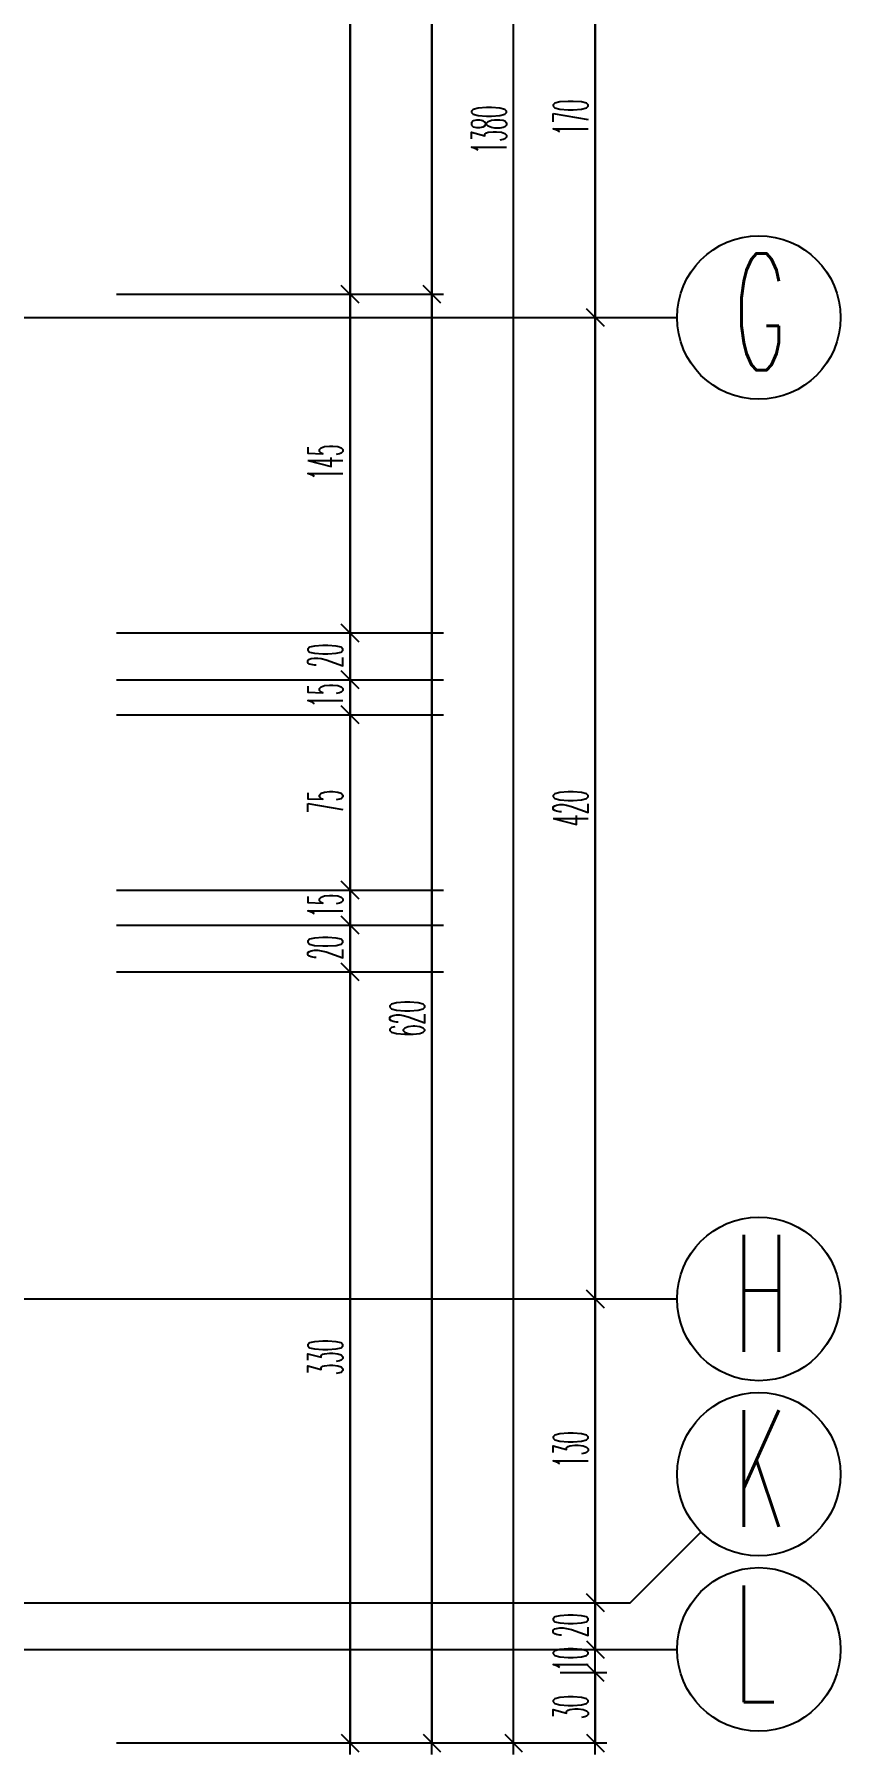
# Model space of a CAD drawing. Extents: x 78 to 306, y -397 to 18.
# Drawn here: x 271.5741 to 271.6431, y -396.7346 to -396.5873 of the extents above; entities that cross this region are included whole.
import ezdxf

# ---------------------------------------------------------------- set-up
doc = ezdxf.new("R2010")
doc.units = 0
doc.header["$LTSCALE"] = 0.5
doc.header["$MEASUREMENT"] = 0
doc.linetypes.add('DASHDOT2', pattern=[0.5, 0.25, -0.125, 0, -0.125])
doc.layers.get('0').update_dxf_attribs({"linetype": 'CONTINUOUS'})
for name, color, linetype in [('AKS', 5, 'DASHDOT2'), ('KOLON', 4, 'CONTINUOUS'), ('OLCU', 31, 'CONTINUOUS'), ('TEFRIS', 11, 'CONTINUOUS')]:
    doc.layers.add(name, color=color, linetype=linetype)
doc.styles.add('OLCU', font='romans.shx', dxfattribs={"width": 0.6, "height": 0.125})
doc.styles.add('OLCUIC', font='ROMANS.SHX', dxfattribs={"width": 0.4, "height": 0.15})

msp = doc.modelspace()

# ---------------------------------------------------------------- linework, layer by layer
at = {"color": 0, "linetype": 'ByBlock'}
for p, q in [((271.60189, -396.61031), (271.60039, -396.60881)), ((271.60039, -396.60881), (271.60189, -396.61031)), ((271.60889, -396.61031), (271.60739, -396.60881)), ((271.60739, -396.60881), (271.60889, -396.61031)), ((271.62289, -396.61231), (271.62139, -396.61081)), ((271.62139, -396.61081), (271.62289, -396.61231)), ((271.60189, -396.63931), (271.60039, -396.63781)), ((271.60039, -396.63781), (271.60189, -396.63931)), ((271.60189, -396.64331), (271.60039, -396.64181)), ((271.60039, -396.64181), (271.60189, -396.64331)), ((271.60189, -396.64631), (271.60039, -396.64481)), ((271.60039, -396.64481), (271.60189, -396.64631)), ((271.60189, -396.66131), (271.60039, -396.65981)), ((271.60039, -396.65981), (271.60189, -396.66131)), ((271.60189, -396.66431), (271.60039, -396.66281)), ((271.60039, -396.66281), (271.60189, -396.66431)), ((271.60189, -396.66831), (271.60039, -396.66681)), ((271.60039, -396.66681), (271.60189, -396.66831)), ((271.62289, -396.69631), (271.62139, -396.69481)), ((271.62139, -396.69481), (271.62289, -396.69631)), ((271.62289, -396.72231), (271.62139, -396.72081)), ((271.62139, -396.72081), (271.62289, -396.72231)), ((271.62139, -396.72481), (271.62289, -396.72631)), ((271.62139, -396.72481), (271.62289, -396.72631)), ((271.62289, -396.72831), (271.62139, -396.72681)), ((271.62289, -396.72831), (271.62139, -396.72681)), ((271.60039, -396.73281), (271.60189, -396.73431)), ((271.60739, -396.73281), (271.60889, -396.73431)), ((271.61439, -396.73281), (271.61589, -396.73431)), ((271.62139, -396.73281), (271.62289, -396.73431))]:
    msp.add_line(p, q, dxfattribs=at)
at = {"layer": 'AKS'}
for p, q in [((271.33314, -396.61156), (271.62914, -396.61156)), ((271.33314, -396.69556), (271.62914, -396.69556)), ((271.62514, -396.72156), (271.63119, -396.71551)), ((271.33314, -396.72156), (271.62514, -396.72156)), ((271.33314, -396.72556), (271.62914, -396.72556))]:
    msp.add_line(p, q, dxfattribs=at)
at = {"layer": 'OLCU', "ltscale": 1.4}
for p, q in [((271.60114, -396.73456), (271.60114, -396.45656)), ((271.60114, -396.45756), (271.60114, -396.60956)), ((271.60814, -396.73456), (271.60814, -396.45656)), ((271.60814, -396.45756), (271.60814, -396.60956)), ((271.61514, -396.73456), (271.61514, -396.45656)), ((271.61514, -396.73356), (271.61514, -396.45756)), ((271.62214, -396.73456), (271.62214, -396.45656)), ((271.62214, -396.57756), (271.62214, -396.61156)), ((271.58114, -396.60956), (271.60914, -396.60956)), ((271.60114, -396.60956), (271.60114, -396.63856)), ((271.60814, -396.60956), (271.60814, -396.73356)), ((271.62214, -396.61156), (271.62214, -396.69556)), ((271.58114, -396.63856), (271.60914, -396.63856)), ((271.60114, -396.63856), (271.60114, -396.64256)), ((271.58114, -396.64256), (271.60914, -396.64256)), ((271.60114, -396.64256), (271.60114, -396.64556)), ((271.58114, -396.64556), (271.60914, -396.64556)), ((271.60114, -396.64556), (271.60114, -396.66056)), ((271.58114, -396.66056), (271.60914, -396.66056)), ((271.60114, -396.66056), (271.60114, -396.66356)), ((271.58114, -396.66356), (271.60914, -396.66356)), ((271.60114, -396.66356), (271.60114, -396.66756)), ((271.58114, -396.66756), (271.60914, -396.66756)), ((271.60114, -396.66756), (271.60114, -396.73356)), ((271.62214, -396.69556), (271.62214, -396.72156)), ((271.62214, -396.72156), (271.62214, -396.72556)), ((271.62214, -396.72556), (271.62214, -396.72406)), ((271.62314, -396.72756), (271.61914, -396.72756)), ((271.62214, -396.72756), (271.62214, -396.73356)), ((271.62214, -396.72756), (271.62214, -396.72906)), ((271.58114, -396.73356), (271.62314, -396.73356))]:
    msp.add_line(p, q, dxfattribs=at)
at = {"layer": 'TEFRIS'}
for centre in [(271.63614, -396.61156), (271.63614, -396.69556), (271.63614, -396.71056), (271.63614, -396.72556)]:
    msp.add_circle(centre, 0.007, dxfattribs=at)

# ---------------------------------------------------------------- texts
at = {"layer": 'KOLON', "style": 'OLCU', "width": 0.5}
for s, p in [('G', (271.63401, -396.61608)), ('H', (271.63401, -396.70008)), ('K', (271.63401, -396.71508)), ('L', (271.63401, -396.73008))]:
    msp.add_text(s, height=0.01, dxfattribs=at).set_placement(p)
at = {"layer": 'OLCU', "style": 'OLCUIC', "width": 0.4}
for s, p in [('1380', (271.61454, -396.59756)), ('170', (271.62154, -396.59599)), ('145', (271.60054, -396.62549)), ('20', (271.60054, -396.64153)), ('15', (271.60054, -396.64492)), ('75', (271.60054, -396.65403)), ('420', (271.62154, -396.6551)), ('15', (271.60054, -396.66292)), ('20', (271.60054, -396.66653)), ('620', (271.60754, -396.6731)), ('330', (271.60054, -396.7021)), ('130', (271.62154, -396.70999)), ('20', (271.62154, -396.72453)), ('10', (271.62154, -396.72742)), ('30', (271.62154, -396.73153))]:
    msp.add_text(s, height=0.003, rotation=90, dxfattribs=at).set_placement(p)

doc.saveas('drawing.dxf')
